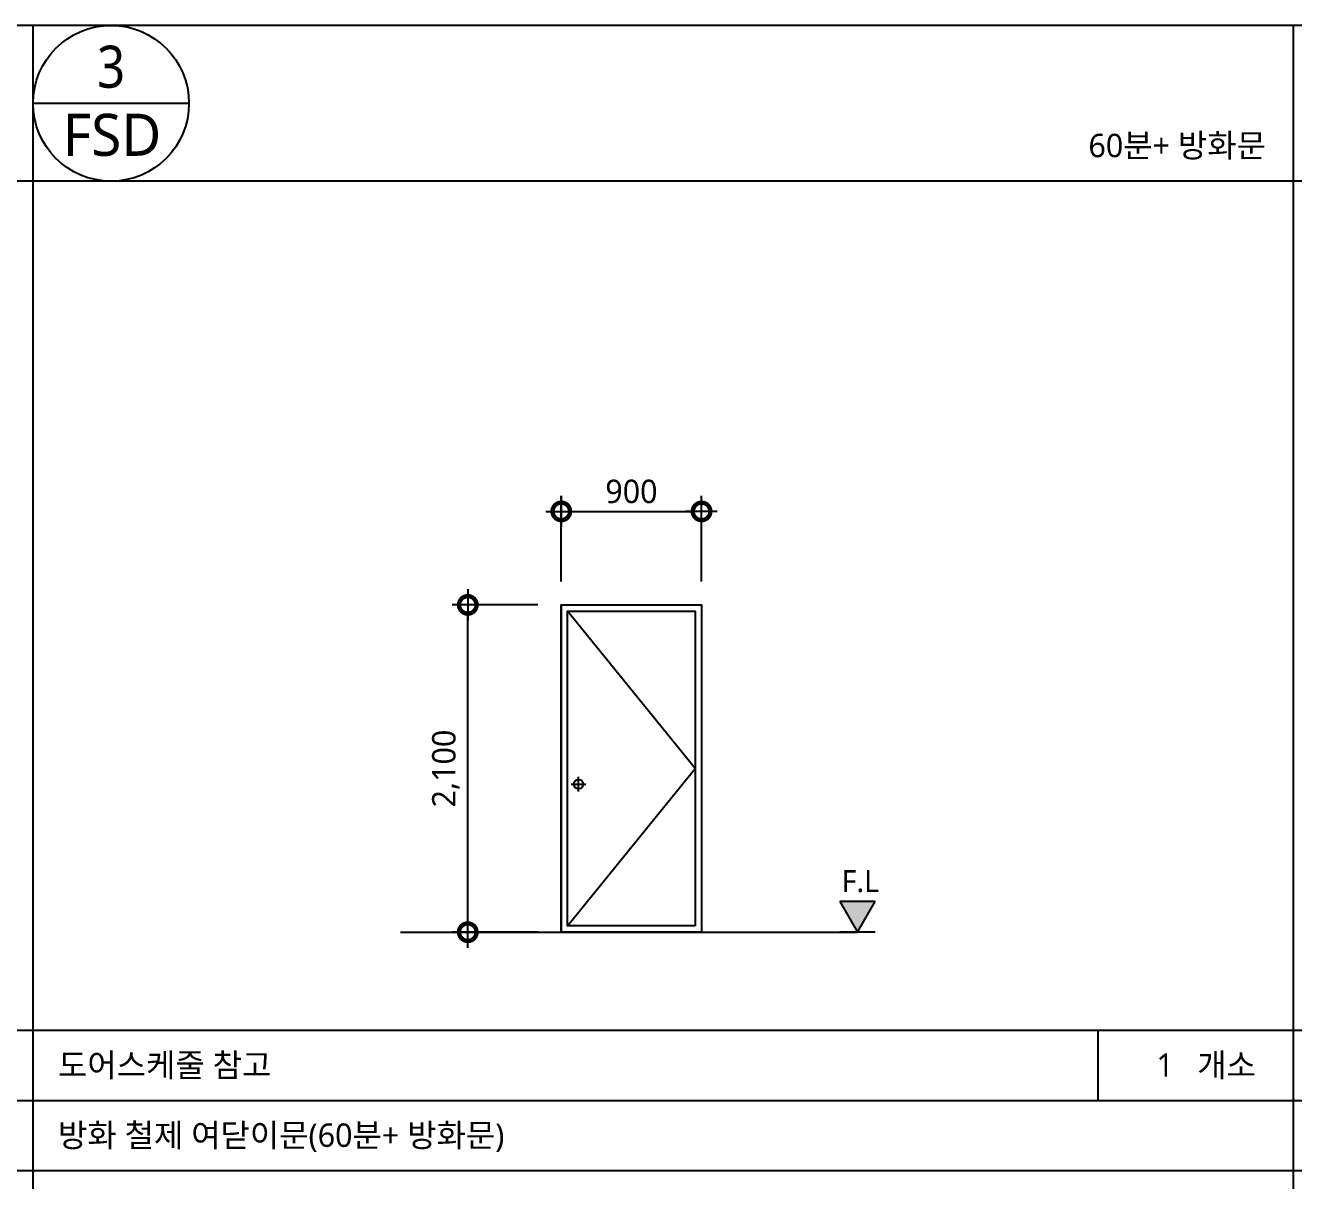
# Model space of a CAD drawing. Header units: millimetres. Extents: x -3 to 459584, y -660938 to -11738.
# Drawn here: x 18124 to 26262, y -127747 to -120334 of the extents above; entities that cross this region are included whole.
import ezdxf
from ezdxf.enums import TextEntityAlignment as Align

# ---------------------------------------------------------------- set-up
doc = ezdxf.new("R2010")
doc.units = ezdxf.units.MM
doc.header["$LTSCALE"] = 200
doc.linetypes.add('CEN-GAUN', pattern=[32.2, 30, -1, 0.2, -1])
doc.linetypes.add('DASHDOT', pattern=[1, 0.5, -0.25, 0, -0.25])
doc.layers.get('DEFPOINTS').update_dxf_attribs({"color": 137})
for name, color, linetype in [('a-TAG-1', 6, 'Continuous'), ('A-TAG-2', 4, 'Continuous'), ('CEN', 1, 'CEN-GAUN'), ('CTR', 1, 'Continuous'), ('DIM', 7, 'Continuous'), ('ELE-3', 3, 'Continuous'), ('ELE3', 3, 'Continuous'), ('ELE4', 4, 'Continuous'), ('ELE6', 6, 'Continuous'), ('TAG', 6, 'Continuous'), ('TAR-LEVEL', 6, 'Continuous'), ('TEX', 3, 'Continuous')]:
    doc.layers.add(name, color=color, linetype=linetype)
doc.styles.add('ARIAL', font='malgun.ttf')
doc.styles.add('S1', font='malgun.ttf')
doc.styles.add('돋움', font='malgun.ttf')
doc.dimstyles.new('CJA-50', dxfattribs={"dimscale": 50, "dimtxt": 3, "dimasz": 1, "dimexe": 2, "dimexo": 3, "dimgap": 1, "dimtad": 1, "dimdec": 0, "dimzin": 1, "dimdsep": 46, "dimlunit": 6, "dimtxsty": 'S1', "dimblk": 'GAUN-DOT', "dimcen": -2, "dimdle": 2, "dimclrd": 256, "dimclre": 256, "dimclrt": 3, "dimadec": 0, "dimazin": 0, "dimtfac": 1, "dimtdec": 0, "dimtix": 1, "dimtmove": 2, "dimatfit": 3, "dimldrblk": 'DOTSMALL', "dimfxl": 1, "dimtolj": 1, "dimtzin": 1, "dimarcsym": 0})

# ---------------------------------------------------------------- blocks, each defined once
blk = doc.blocks.new('dor&win')
at = {"layer": 'a-TAG-1', "ltscale": 0.2}
blk.add_line((-5.5, 0), (5.5, 0), dxfattribs=at)
blk.add_circle((0, 0), 5.5, dxfattribs=at)
at = {"layer": 'a-TAG-1', "color": 3, "style": 'ARIAL'}
for tag, p in [('1', (0, 2.583)), ('FSD', (0.067, -2.223))]:
    blk.add_attdef(tag, text='', height=3, dxfattribs=at).set_placement(p, align=Align.MIDDLE_CENTER)
blk = doc.blocks.new('GAUN-DOT')
at = {"linetype": 'ByBlock'}
for p, q in [((0, -2), (0, 2)), ((2, 0), (-2, 0))]:
    blk.add_line(p, q, dxfattribs=at)
at = {"const_width": 2.25}
blk.add_lwpolyline([(0, 0.28125, 1), (0, -0.28125, 1)], format="xyb", close=True, dxfattribs=at)
blk = doc.blocks.new('*D369')
at = {"layer": 'DEFPOINTS', "color": 0, "transparency": 16777216}
for p in [(20962.6, -124052.6), (21562.6, -124052.6), (21562.6, -126152.6)]:
    blk.add_point(p, dxfattribs=at)
at = {"layer": 'DIM', "lineweight": -2, "transparency": 16777216}
for p, q in [((21412.6, -124052.6), (20862.6, -124052.6)), ((20962.6, -126102.6), (20962.6, -124102.6)), ((21412.6, -126152.6), (20862.6, -126152.6))]:
    blk.add_line(p, q, dxfattribs=at)
at = {"layer": 'DIM', "lineweight": -2, "transparency": 16777216, "xscale": 50, "yscale": 50, "zscale": 50}
for p, rotation in [((20962.6, -124052.6), 90), ((20962.6, -126152.6), 270)]:
    blk.add_blockref('GAUN-DOT', p, dxfattribs=dict(at, rotation=rotation))
at = {"layer": 'DIM', "color": 3, "transparency": 16777216, "insert": (20822.1, -125102.6), "char_height": 150, "attachment_point": 5, "rotation": 90, "style": 'S1'}
blk.add_mtext('\\A1;2,100', dxfattribs=at)
blk = doc.blocks.new('_DotSmall')
at = {"color": 0, "linetype": 'ByBlock', "const_width": 0.5}
blk.add_lwpolyline([(-0.0625, 0, 1), (0.0625, 0, 1)], format="xyb", close=True, dxfattribs=at)
blk = doc.blocks.new('*D370')
at = {"layer": 'DEFPOINTS', "color": 0, "transparency": 16777216}
for p in [(22462.6, -123452.6), (21562.6, -124052.6), (22462.6, -124052.6)]:
    blk.add_point(p, dxfattribs=at)
at = {"layer": 'DIM', "lineweight": -2, "transparency": 16777216}
for p, q in [((21562.6, -123902.6), (21562.6, -123352.6)), ((22462.6, -123902.6), (22462.6, -123352.6)), ((21612.6, -123452.6), (22412.6, -123452.6))]:
    blk.add_line(p, q, dxfattribs=at)
at = {"layer": 'DIM', "lineweight": -2, "transparency": 16777216, "xscale": 50, "yscale": 50, "zscale": 50, "rotation": 180}
blk.add_blockref('GAUN-DOT', (21562.6, -123452.6), dxfattribs=at)
at = {"layer": 'DIM', "lineweight": -2, "transparency": 16777216, "xscale": 50, "yscale": 50, "zscale": 50}
blk.add_blockref('GAUN-DOT', (22462.6, -123452.6), dxfattribs=at)
at = {"layer": 'DIM', "color": 3, "transparency": 16777216, "insert": (22012.6, -123325.1), "char_height": 150, "attachment_point": 5, "style": 'S1'}
blk.add_mtext('\\A1;900', dxfattribs=at)
blk = doc.blocks.new('단면레벨-1')
at = {"layer": 'TAG'}
blk.add_hatch(color=256, dxfattribs=at).paths.add_polyline_path([(0, 0), (2.27, 3.93), (-2.27, 3.93)])
for p, q in [((-2.27, 3.93), (0, 0)), ((2.27, 3.93), (-2.27, 3.93)), ((0, 0), (2.27, 3.93)), ((2.27, 0), (-2.27, 0))]:
    blk.add_line(p, q, dxfattribs=at)
at = {"layer": 'TAG', "color": 3, "style": '돋움'}
blk.add_attdef('GL.+1500', text='', height=2.81, dxfattribs=at).set_placement((0.37, 6.53), align=Align.MIDDLE)

msp = doc.modelspace()

# ---------------------------------------------------------------- linework, layer by layer
at = {"color": 5}
msp.add_lwpolyline([(22422.6, -126112.6), (21602.6, -126112.6), (21602.6, -124092.6), (22422.6, -124092.6)], close=True, dxfattribs=at)
msp.add_circle((21673.1, -125202.6), 29.9, dxfattribs=at)
at = {"layer": 'A-TAG-2', "color": 7}
msp.add_line((34347.2, -121334.1), (-2.8, -121334.1), dxfattribs=at)
at = {"layer": 'CEN', "ltscale": 10}
for p, q in [((21673.1, -125249.5), (21673.1, -125155.6)), ((21626.1, -125202.6), (21720, -125202.6))]:
    msp.add_line(p, q, dxfattribs=at)
at = {"layer": 'CEN'}
msp.add_line((20531.4, -126152.6), (23463.1, -126152.6), dxfattribs=at)
at = {"layer": 'CTR', "linetype": 'DASHDOT', "ltscale": 100}
msp.add_lwpolyline([(21602.6, -126112.6), (22422.6, -125102.6), (21602.6, -124092.6)], dxfattribs=at)
at = {"layer": 'ELE-3'}
msp.add_lwpolyline([(21562.6, -124052.6), (21562.6, -126152.6), (21562.6, -124052.6), (22462.6, -124052.6), (22462.6, -126152.6), (21562.6, -126152.6)], dxfattribs=at)
at = {"layer": 'ELE3'}
msp.add_line((34347.2, -120334.1), (-2.8, -120334.1), dxfattribs=at)
at = {"layer": 'ELE4'}
for p, q in [((18173.6, -146400), (18173.6, -120334.1)), ((26261.8, -146400), (26261.8, -120334.1))]:
    msp.add_line(p, q, dxfattribs=at)
at = {"layer": 'ELE6'}
for p, q in [((34350, -126784.1), (-2.8, -126784.1)), ((25005, -126784.1), (25005, -127234.1)), ((34350, -127234.1), (-2.8, -127234.1)), ((34350, -127684.1), (-2.8, -127684.1))]:
    msp.add_line(p, q, dxfattribs=at)

# ---------------------------------------------------------------- block references
at = {"layer": 'a-TAG-1'}
ref = msp.add_blockref('dor&win', (18673.6, -120834.1), dxfattribs=dict(at, xscale=90.90909090894274, yscale=90.90909090894274, zscale=90.90909090894274))
ref.add_attrib('1', '3', dxfattribs={"color": 3, "height": 270, "style": 'S1', "width": 0.9}).set_placement((18673.6, -120599.2), align=Align.MIDDLE_CENTER)
ref.add_attrib('FSD', 'FSD', dxfattribs={"color": 3, "height": 270, "style": 'S1'}).set_placement((18679.7, -121036.2), align=Align.MIDDLE_CENTER)
at = {"layer": 'TAR-LEVEL'}
ref = msp.add_blockref('단면레벨-1', (23463.1, -126152.6), dxfattribs=dict(at, xscale=50, yscale=50, zscale=50))
ref.add_attrib('GL.+1500', 'F.L', dxfattribs={"color": 3, "height": 140.62, "style": 'ARIAL'}).set_placement((23481.5, -125826.3), align=Align.MIDDLE)

# ---------------------------------------------------------------- texts
at = {"layer": 'TEX', "style": 'S1'}
for s, p in [('60분+ 방화문', (26084.1, -121179.9)), ('1', (25492.6, -127080.1)), ('개소', (26019.7, -127080.1))]:
    msp.add_text(s, height=150, dxfattribs=at).set_placement(p, align=Align.RIGHT)
for s, p in [('도어스케줄 참고', (18333.4, -127080.1)), ('방화 철제 여닫이문(60분+ 방화문)', (18333.4, -127530.1))]:
    msp.add_text(s, height=150, dxfattribs=at).set_placement(p)

# ---------------------------------------------------------------- dimensions: what is measured, and where the dimension line sits
at = {"layer": 'DIM'}
for base, p1, p2, angle, picture, middle in [((22462.6, -123452.6), (21562.6, -124052.6), (22462.6, -124052.6), 180, '*D370', (22012.6, -123325.1)), ((20962.6, -124052.6), (21562.6, -126152.6), (21562.6, -124052.6), 270, '*D369', (20822.1, -125102.6))]:
    dim = msp.add_linear_dim(base=base, p1=p1, p2=p2, angle=angle, dimstyle='CJA-50', dxfattribs=at)
    dim.commit()
    dim.dimension.update_dxf_attribs({"geometry": picture, "text_midpoint": middle})

doc.saveas('drawing.dxf')
